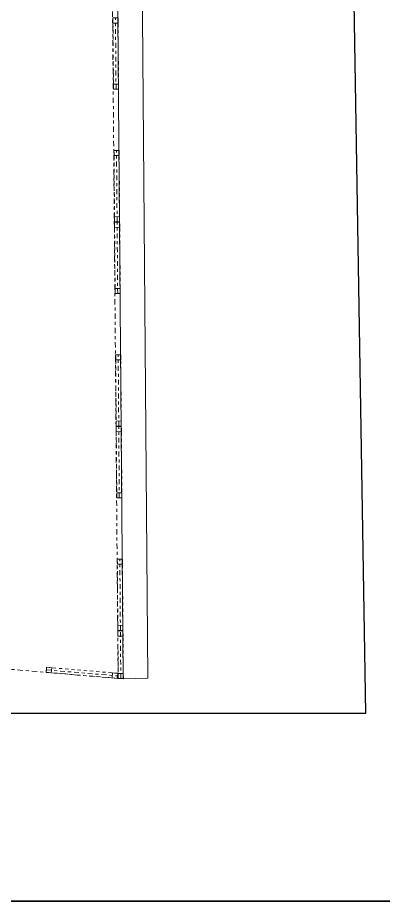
# Model space of a CAD drawing. Header units: inches. Extents: x 1693 to 10990, y 1878 to 5055.
# Drawn here: x 10318.41 to 10330.52, y 4328.71 to 4357.97 of the extents above; entities that cross this region are included whole.
import ezdxf

# ---------------------------------------------------------------- set-up
doc = ezdxf.new("R2010")
doc.units = ezdxf.units.IN
for name, pattern in [('Línea Oculta', [0.15875, 0.105833, -0.052917]), ('Punto & Raya', [0.335139, 0.176389, -0.088194, 0, -0.070556]), ('Punto & Rayas', [0.335139, 0.15875, -0.088194, 0, -0.088194])]:
    doc.linetypes.add(name, pattern=pattern)
for name, color, linetype, lineweight, true_color in [('CERCO F-COLUMNAS_Pluma_Nº__88', 7, 'Continuous', 20, 0xfd4435), ('CERCO F-VIGAS_Pluma_Nº__69', 7, 'Continuous', 5, 0x71cebe), ('CERCO F-VIGAS_Pluma_Nº__90', 7, 'Continuous', 5, 0x00bfbf), ('CUBIERTA CALAMINON Y TRANSLUCIDO_Pluma_Nº__92', 7, 'Continuous', 13, 0xbf8080)]:
    doc.layers.add(name, color=color, linetype=linetype, lineweight=lineweight, true_color=true_color)
doc.layers.add('MUROS-05', color=7, linetype='Continuous', lineweight=40)
doc.layers.add('PROYECC', color=10, linetype='Punto & Raya', lineweight=0)

msp = doc.modelspace()

# ---------------------------------------------------------------- linework, layer by layer
at = {"color": 4, "linetype": 'ByBlock', "lineweight": 25, "elevation": -0.291}
msp.add_lwpolyline([(10251.525, 4334.938), (10329.934, 4334.938), (10328.536, 4420.411), (10250.127, 4420.411)], close=True, dxfattribs=at)
at = {"layer": 'CERCO F-COLUMNAS_Pluma_Nº__88', "color": 20, "linetype": 'Continuous', "lineweight": 20, "true_color": 0xfd4435}
for points in [[(10321.563, 4357.796), (10321.562, 4357.964), (10321.73, 4357.966), (10321.732, 4357.797)], [(10321.581, 4355.602), (10321.579, 4355.771), (10321.748, 4355.772), (10321.749, 4355.603)], [(10321.598, 4353.408), (10321.597, 4353.577), (10321.766, 4353.578), (10321.767, 4353.409)], [(10321.616, 4351.214), (10321.615, 4351.383), (10321.783, 4351.384), (10321.785, 4351.216)], [(10321.618, 4351.028), (10321.616, 4351.197), (10321.785, 4351.199), (10321.786, 4351.03)], [(10321.635, 4348.835), (10321.634, 4349.003), (10321.803, 4349.005), (10321.804, 4348.836)], [(10321.653, 4346.641), (10321.652, 4346.81), (10321.82, 4346.811), (10321.822, 4346.642)], [(10321.671, 4344.447), (10321.669, 4344.616), (10321.838, 4344.617), (10321.839, 4344.448)], [(10321.672, 4344.261), (10321.671, 4344.43), (10321.84, 4344.431), (10321.841, 4344.263)], [(10321.69, 4342.067), (10321.689, 4342.236), (10321.857, 4342.237), (10321.859, 4342.069)], [(10321.708, 4339.874), (10321.706, 4340.042), (10321.875, 4340.044), (10321.876, 4339.875)], [(10321.725, 4337.68), (10321.724, 4337.848), (10321.893, 4337.85), (10321.894, 4337.681)], [(10321.727, 4337.494), (10321.725, 4337.663), (10321.894, 4337.664), (10321.896, 4337.495)], [(10319.366, 4336.458), (10319.534, 4336.444), (10319.52, 4336.276), (10319.352, 4336.29)], [(10321.552, 4336.274), (10321.72, 4336.26), (10321.706, 4336.092), (10321.538, 4336.106)], [(10321.738, 4336.089), (10321.737, 4336.258), (10321.906, 4336.259), (10321.907, 4336.09)]]:
    msp.add_lwpolyline(points, close=True, dxfattribs=at)
at = {"layer": 'CERCO F-VIGAS_Pluma_Nº__69', "color": 123, "linetype": 'Punto & Rayas', "lineweight": 5, "true_color": 0x71cebe}
for p, q in [((10321.665, 4355.603), (10321.646, 4357.965)), ((10321.7, 4351.215), (10321.681, 4353.577)), ((10321.72, 4348.835), (10321.701, 4351.198)), ((10321.755, 4344.448), (10321.736, 4346.81)), ((10321.774, 4342.068), (10321.755, 4344.431)), ((10321.81, 4337.68), (10321.791, 4340.043)), ((10321.823, 4336.089), (10321.81, 4337.664)), ((10319.359, 4336.374), (10321.713, 4336.176))]:
    msp.add_line(p, q, dxfattribs=at)
at = {"layer": 'CERCO F-VIGAS_Pluma_Nº__90', "color": 132, "linetype": 'Línea Oculta', "lineweight": 5, "true_color": 0x00bfbf}
for p, q in [((10321.73, 4357.966), (10321.562, 4357.964)), ((10321.581, 4355.602), (10321.562, 4357.964)), ((10321.749, 4355.603), (10321.73, 4357.966)), ((10321.749, 4355.603), (10321.581, 4355.602)), ((10321.766, 4353.578), (10321.597, 4353.577)), ((10321.616, 4351.214), (10321.597, 4353.577)), ((10321.785, 4351.216), (10321.766, 4353.578)), ((10321.785, 4351.216), (10321.616, 4351.214)), ((10321.785, 4351.199), (10321.616, 4351.197)), ((10321.635, 4348.835), (10321.616, 4351.197)), ((10321.804, 4348.836), (10321.785, 4351.199)), ((10321.804, 4348.836), (10321.635, 4348.835)), ((10321.82, 4346.811), (10321.652, 4346.81)), ((10321.671, 4344.447), (10321.652, 4346.81)), ((10321.839, 4344.448), (10321.82, 4346.811)), ((10321.839, 4344.448), (10321.671, 4344.447)), ((10321.84, 4344.431), (10321.671, 4344.43)), ((10321.69, 4342.067), (10321.671, 4344.43)), ((10321.859, 4342.069), (10321.84, 4344.431)), ((10321.859, 4342.069), (10321.69, 4342.067)), ((10321.875, 4340.044), (10321.706, 4340.042)), ((10321.725, 4337.68), (10321.706, 4340.042)), ((10321.894, 4337.681), (10321.875, 4340.044)), ((10321.894, 4337.681), (10321.725, 4337.68)), ((10321.894, 4337.664), (10321.725, 4337.663)), ((10321.738, 4336.089), (10321.725, 4337.663)), ((10321.907, 4336.09), (10321.894, 4337.664)), ((10319.352, 4336.29), (10319.366, 4336.458)), ((10319.352, 4336.29), (10321.706, 4336.092)), ((10319.366, 4336.458), (10321.72, 4336.26)), ((10321.706, 4336.092), (10321.72, 4336.26)), ((10321.907, 4336.09), (10321.738, 4336.089))]:
    msp.add_line(p, q, dxfattribs=at)
at = {"layer": 'CUBIERTA CALAMINON Y TRANSLUCIDO_Pluma_Nº__92', "color": 23, "linetype": 'Continuous', "lineweight": 13, "true_color": 0xbf8080, "flags": 128}
for points in [[(10321.906, 4336.079), (10321.596, 4374.46)], [(10321.596, 4374.46), (10321.906, 4336.079)], [(10322.406, 4374.466), (10322.717, 4336.096)], [(10322.717, 4336.096), (10321.906, 4336.079)]]:
    msp.add_lwpolyline(points, dxfattribs=at)
at = {"layer": 'MUROS-05', "color": 4}
msp.add_lwpolyline([(10353.265, 4328.708), (10017.335, 4328.713), (10017.354, 4615.387), (10353.265, 4615.389)], close=True, dxfattribs=at)
at = {"layer": 'PROYECC', "flags": 128}
msp.add_lwpolyline([(10321.734, 4336.093), (10321.126, 4408.851), (10257.755, 4398.616), (10257.754, 4363.711), (10292.558, 4360.827), (10290.711, 4338.7)], close=True, dxfattribs=at)

doc.saveas('drawing.dxf')
